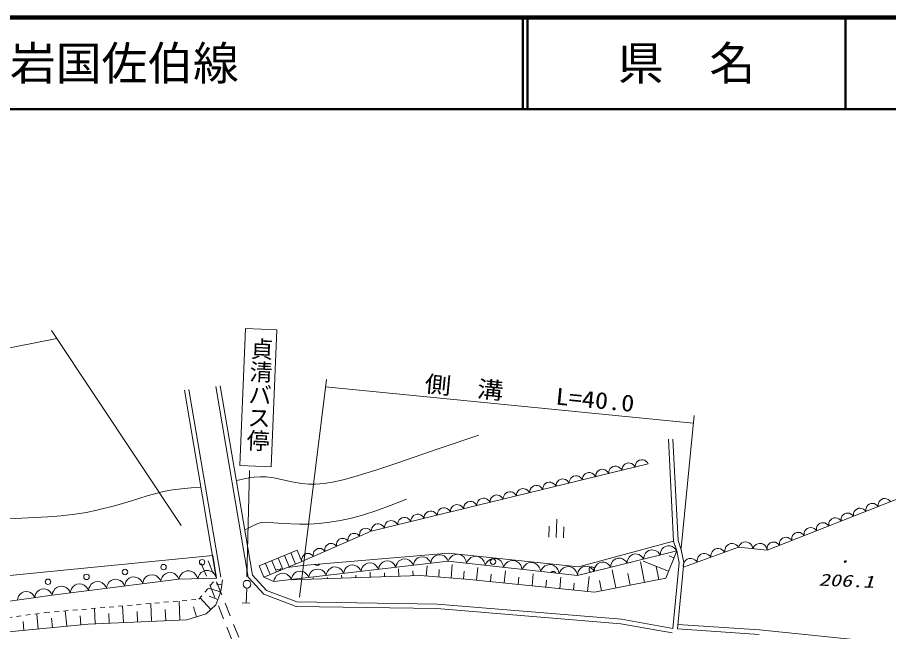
# Model space of a CAD drawing. Units: millimetres, scale not verified. Extents: x 40000 to 680000, y 20000 to 380000.
# Drawn here: x 242548 to 337695, y 312955 to 380000 of the extents above; entities that cross this region are included whole.
import ezdxf
from ezdxf.enums import TextEntityAlignment as Align

# ---------------------------------------------------------------- set-up
doc = ezdxf.new("R2010")
doc.units = ezdxf.units.MM
doc.header["$LTSCALE"] = 1000
doc.linetypes.add('USER2', pattern=[2.5, 1.5, -1])
doc.linetypes.add('USER4', pattern=[1, 0.5, -0.5])
for name, color, linetype, lineweight in [('M-TTL', 2, 'Continuous', 140), ('M-TTL-LINE', 7, 'Continuous', 50), ('S-BGD', 1, 'Continuous', 13), ('S-BGD-HTXT', 6, 'Continuous', 13)]:
    doc.layers.add(name, color=color, linetype=linetype, lineweight=lineweight)
doc.layers.add('M-TTL-TXT', color=7, linetype='Continuous')
doc.styles.add('@ＭＳ ゴシック', font='')
doc.styles.add('ＭＳ ゴシック', font='')
doc.styles.get('@ＭＳ ゴシック').set_extended_font_data('@MS Gothic')
doc.styles.get('ＭＳ ゴシック').set_extended_font_data('MS Gothic')

# ---------------------------------------------------------------- blocks, each defined once
blk = doc.blocks.new('BUHIN9')
at = {"layer": 'S-BGD'}
blk.add_lwpolyline([(-1027, -20), (-945, -255), (-818, -453), (-614, -675), (-385, -794), (-142, -866), (176, -860), (416, -778), (639, -650), (835, -420), (950, -218), (1027, 20)], dxfattribs=at)
blk = doc.blocks.new('BUHIN10')
at = {"layer": 'S-BGD'}
blk.add_lwpolyline([(-989, -125), (-886, -343), (-743, -521), (-522, -714), (-290, -805), (-48, -850), (258, -811), (481, -707), (684, -561), (849, -319), (938, -112), (989, 125)], dxfattribs=at)
blk = doc.blocks.new('BUHIN11')
at = {"layer": 'S-BGD'}
blk.add_lwpolyline([(-949, -138), (-846, -346), (-706, -514), (-490, -696), (-265, -780), (-31, -819), (263, -776), (475, -672), (668, -528), (823, -293), (905, -92), (949, 138)], dxfattribs=at)
blk = doc.blocks.new('BUHIN13')
at = {"layer": 'S-BGD'}
blk.add_lwpolyline([(-902, -224), (-783, -414), (-631, -563), (-406, -718), (-181, -777), (48, -792), (328, -723), (523, -603), (694, -445), (821, -203), (881, -2), (902, 224)], dxfattribs=at)
blk = doc.blocks.new('BUHIN14')
at = {"layer": 'S-BGD'}
blk.add_lwpolyline([(-1010, 112), (-960, -128), (-861, -339), (-688, -583), (-480, -729), (-251, -831), (62, -866), (308, -816), (543, -720), (765, -520), (903, -336), (1010, -112)], dxfattribs=at)
blk = doc.blocks.new('BUHIN15')
at = {"layer": 'S-BGD'}
blk.add_lwpolyline([(-952, -112), (-855, -322), (-719, -494), (-509, -682), (-286, -772), (-54, -817), (241, -782), (457, -685), (653, -546), (814, -315), (901, -116), (952, 112)], dxfattribs=at)
blk = doc.blocks.new('BUHIN117')
at = {"layer": 'S-BGD'}
blk.add_lwpolyline([(-632, -274), (-522, -399), (-392, -490), (-209, -575), (-37, -591), (132, -574), (328, -489), (456, -377), (563, -240), (626, -48), (645, 107), (632, 274)], dxfattribs=at)
blk = doc.blocks.new('BUHIN118')
at = {"layer": 'S-BGD'}
blk.add_lwpolyline([(-721, -175), (-626, -328), (-506, -447), (-327, -572), (-147, -619), (35, -632), (259, -578), (415, -483), (552, -358), (654, -165), (703, -5), (721, 175)], dxfattribs=at)
blk = doc.blocks.new('BUHIN119')
at = {"layer": 'S-BGD'}
blk.add_lwpolyline([(-753, -271), (-634, -424), (-491, -538), (-285, -651), (-86, -682), (111, -675), (344, -591), (501, -470), (634, -320), (721, -102), (755, 76), (753, 271)], dxfattribs=at)
blk = doc.blocks.new('BUHIN120')
at = {"layer": 'S-BGD'}
blk.add_lwpolyline([(-781, 79), (-741, -106), (-663, -268), (-528, -456), (-366, -567), (-188, -644), (54, -669), (244, -629), (425, -553), (595, -396), (701, -253), (781, -79)], dxfattribs=at)
blk = doc.blocks.new('BUHIN121')
at = {"layer": 'S-BGD'}
blk.add_lwpolyline([(-674, -265), (-562, -400), (-430, -499), (-240, -596), (-60, -619), (118, -607), (327, -525), (465, -412), (582, -273), (655, -73), (681, 88), (674, 265)], dxfattribs=at)
blk = doc.blocks.new('BUHIN196')
at = {"layer": 'S-BGD'}
for p, q in [((425, -18), (-418, 18)), ((-69, -1642), (0, 0))]:
    blk.add_line(p, q, dxfattribs=at)
blk.add_circle((-87, -2061), 419, dxfattribs=at)
blk = doc.blocks.new('BUHIN197')
at = {"layer": 'S-BGD'}
for p, q in [((-808, -171), (-757, 1028)), ((-42, -999), (42, 999)), ((791, -238), (841, 960))]:
    blk.add_line(p, q, dxfattribs=at)

msp = doc.modelspace()

# ---------------------------------------------------------------- linework, layer by layer
at = {"layer": 'M-TTL'}
msp.add_line((680000, 380000), (40000, 380000), dxfattribs=at)
at = {"layer": 'M-TTL-LINE'}
for p, q in [((297750, 380000), (297750, 370000)), ((298250, 380000), (298250, 370000)), ((333000, 380000), (333000, 370000)), ((40000, 370000), (680000, 370000))]:
    msp.add_line(p, q, dxfattribs=at)
at = {"layer": 'S-BGD'}
for p, q in [((266830, 331087), (267459, 346029)), ((267459, 346029), (270894, 345884)), ((270894, 345884), (270264, 330943)), ((267757, 318884), (264214, 339716)), ((264707, 339799), (268225, 319114)), ((264267, 318828), (260789, 339292)), ((261282, 339376), (264760, 318912)), ((314143, 333970), (314708, 322903)), ((314212, 322813), (313644, 333944)), ((281189, 323910), (311452, 331260)), ((270264, 330943), (266830, 331087)), ((267906, 330541), (267592, 318926)), ((324430, 321838), (339254, 327658)), ((273601, 320617), (281189, 323910)), ((303839, 320040), (314212, 322813)), ((314212, 322813), (314551, 321752)), ((314551, 321752), (314212, 322813)), ((314708, 322903), (315035, 321880)), ((273093, 321836), (268965, 320115)), ((273601, 320617), (273093, 321836)), ((314551, 321752), (303728, 319068)), ((314551, 321752), (313375, 318792)), ((314821, 320471), (314551, 321752)), ((315035, 321880), (315326, 320500)), ((315280, 319989), (321304, 322156)), ((321304, 322156), (324430, 321838)), ((240556, 318950), (263894, 321251)), ((263894, 321251), (264294, 318771)), ((270849, 319471), (270341, 320689)), ((271537, 319757), (271029, 320975)), ((272225, 320044), (271717, 321262)), ((272913, 320331), (272405, 321549)), ((273702, 320158), (289632, 321510)), ((289632, 321510), (303839, 320040)), ((314257, 321012), (313745, 321216)), ((268965, 320115), (269473, 318897)), ((269473, 318897), (273601, 320617)), ((270161, 319184), (269653, 320402)), ((289593, 320640), (270555, 318406)), ((272001, 319951), (273702, 320158)), ((284196, 318986), (284170, 319797)), ((287207, 319010), (287294, 320143)), ((288559, 318906), (288622, 319739)), ((303728, 319068), (289593, 320640)), ((289910, 318803), (290024, 320283)), ((292695, 318570), (292837, 319955)), ((311033, 318330), (310592, 320560)), ((313669, 319532), (310878, 320641)), ((312594, 318638), (312315, 320051)), ((314140, 313291), (314821, 320471)), ((315326, 320500), (314638, 313244)), ((264294, 318771), (260186, 318692)), ((269463, 317028), (267757, 318884)), ((268225, 319114), (269751, 317454)), ((270555, 318406), (269473, 318897)), ((286531, 319062), (272521, 318604)), ((274856, 318681), (274852, 318813)), ((276413, 318731), (276408, 318864)), ((277969, 318782), (277959, 319110)), ((279526, 318833), (279517, 319102)), ((281083, 318884), (281064, 319454)), ((282639, 318935), (282626, 319349)), ((285753, 319036), (285734, 319596)), ((291938, 318647), (286531, 319062)), ((291262, 318699), (291328, 319555)), ((294209, 318414), (294293, 319233)), ((295724, 318259), (295861, 319603)), ((297238, 318104), (297319, 318897)), ((298752, 317949), (298886, 319250)), ((301781, 317638), (301910, 318897)), ((304810, 317328), (304979, 318981)), ((313375, 318792), (305567, 317250)), ((307909, 317713), (307518, 319695)), ((309471, 318021), (309221, 319285)), ((260186, 318692), (246344, 316938)), ((264885, 318065), (264245, 318150)), ((264954, 318585), (264815, 317545)), ((273299, 318630), (273298, 318656)), ((305567, 317250), (291938, 318647)), ((300267, 317794), (300345, 318561)), ((303295, 317483), (303371, 318226)), ((306348, 317405), (306127, 318520)), ((246344, 316938), (231158, 314735)), ((264741, 317295), (263388, 317694)), ((264667, 317044), (264206, 315860)), ((264815, 317545), (264667, 317044)), ((272976, 315704), (269463, 317028)), ((269751, 317454), (273071, 316203)), ((257206, 314078), (257120, 316023)), ((260293, 314215), (260200, 316289)), ((263678, 315375), (262508, 316649)), ((264436, 316452), (263490, 316821)), ((273071, 316203), (288388, 315962)), ((288388, 315962), (308522, 314301)), ((247929, 313539), (247764, 315214)), ((251034, 313803), (250958, 315490)), ((254120, 313940), (254039, 315757)), ((255663, 314009), (255613, 315137)), ((258750, 314146), (258696, 315352)), ((262108, 314570), (261769, 315671)), ((264206, 315860), (263151, 314890)), ((288363, 315462), (272976, 315704)), ((308457, 313805), (288363, 315462)), ((243263, 313081), (243168, 314048)), ((244818, 313234), (244655, 314900)), ((246374, 313387), (246274, 314402)), ((249484, 313692), (249387, 314686)), ((261064, 314250), (250262, 313768)), ((252577, 313872), (252530, 314923)), ((263151, 314890), (261064, 314250)), ((308522, 314301), (314140, 313291)), ((250262, 313768), (236264, 312393)), ((314051, 312799), (308457, 313805)), ((323548, 312642), (314638, 313244)), ((314671, 313742), (323591, 313140)), ((323591, 313140), (337067, 311755))]:
    msp.add_line(p, q, dxfattribs=at)
at = {"layer": 'S-BGD', "linetype": 'USER2'}
for p, q in [((263377, 320692), (269450, 305521)), ((262634, 320394), (268614, 305456))]:
    msp.add_line(p, q, dxfattribs=at)
at = {"layer": 'S-BGD', "linetype": 'USER4'}
for p, q in [((262362, 316476), (264294, 318771)), ((245604, 315027), (262362, 316476)), ((239485, 314208), (245604, 315027))]:
    msp.add_line(p, q, dxfattribs=at)
at = {"layer": 'S-BGD'}
for points in [[(266506, 329462), (267446, 329671), (268400, 329821), (269055, 329856), (269713, 329832), (270548, 329728), (271385, 329564), (272504, 329305), (273629, 329107), (274365, 329053), (275115, 329059), (276043, 329137), (276961, 329274), (278122, 329526), (279281, 329840), (281699, 330586), (284096, 331388), (288507, 332906), (292939, 334409)], [(240866, 325213), (245856, 325496), (247342, 325600), (248830, 325764), (250099, 325969), (251368, 326236), (253140, 326691), (254902, 327206), (256706, 327756), (258516, 328245), (259483, 328429), (260472, 328555), (261519, 328643), (262581, 328709)], [(267418, 324064), (268100, 324429), (268813, 324741), (269204, 324857), (269614, 324915), (271483, 324763), (273356, 324671), (274422, 324679), (275499, 324747), (276670, 324886), (277843, 325085), (279052, 325353), (280245, 325680), (281812, 326188), (283363, 326754), (284204, 327077), (285054, 327408)]]:
    msp.add_lwpolyline(points, dxfattribs=at)
for centre in [(262719, 320525), (294496, 320590), (254301, 319458), (258510, 319991), (250092, 318925), (245883, 318391)]:
    msp.add_circle(centre, 298, dxfattribs=at)
for centre, start, end in [((271073, 319977), 223.3691, 339.34577), ((275287, 320472), 221.61414, 328.0922), ((305277, 319719), 313.86655, 253.98907), ((309491, 320213), 81.40357, 126.45205), ((301064, 319224), 21.44125, 145.86815)]:
    msp.add_arc(centre, 298, start, end, dxfattribs=at)
at = {"layer": 'S-BGD-HTXT'}
for p, q in [((246266, 345830), (260444, 324545)), ((182883, 332346), (246854, 344947)), ((276302, 340482), (273342, 316697)), ((276200, 339662), (316369, 335716)), ((316448, 336538), (315057, 322070))]:
    msp.add_line(p, q, dxfattribs=at)

# ---------------------------------------------------------------- block references
at = {"rotation": 180}
for name, p in [('BUHIN118', (309290, 330735)), ('BUHIN118', (310731, 331085)), ('BUHIN118', (304967, 329685)), ('BUHIN118', (306408, 330035)), ('BUHIN118', (307849, 330385)), ('BUHIN118', (300643, 328635)), ('BUHIN118', (302085, 328985)), ('BUHIN118', (303526, 329335)), ('BUHIN118', (297761, 327935)), ('BUHIN118', (299202, 328285)), ('BUHIN118', (293438, 326885)), ('BUHIN118', (294879, 327235)), ('BUHIN118', (296320, 327585)), ('BUHIN121', (337232, 326864)), ('BUHIN118', (289115, 325835)), ('BUHIN118', (290556, 326185)), ('BUHIN118', (291997, 326535)), ('BUHIN121', (334537, 325806)), ('BUHIN121', (335885, 326335)), ('BUHIN118', (284791, 324785)), ('BUHIN118', (286233, 325135)), ('BUHIN118', (287674, 325485)), ('BUHIN121', (333190, 325277)), ('BUHIN118', (281909, 324085)), ('BUHIN118', (283350, 324435)), ('BUHIN197', (301417, 324230)), ('BUHIN121', (330494, 324219)), ('BUHIN121', (331842, 324748)), ('BUHIN117', (279292, 323087)), ('BUHIN117', (280556, 323635)), ('BUHIN121', (327799, 323161)), ('BUHIN121', (329147, 323690)), ('BUHIN117', (276762, 321989)), ('BUHIN117', (278027, 322538)), ('BUHIN119', (320551, 321885)), ('BUHIN120', (322086, 322077)), ('BUHIN120', (323649, 321918)), ('BUHIN121', (325104, 322103)), ('BUHIN121', (326452, 322632)), ('BUHIN117', (275498, 321441)), ('BUHIN13', (311846, 321081)), ('BUHIN13', (313649, 321528)), ('BUHIN119', (319045, 321344)), ('BUHIN117', (274233, 320892)), ('BUHIN15', (282929, 319858)), ('BUHIN15', (284833, 320082)), ('BUHIN15', (286737, 320305)), ('BUHIN15', (288641, 320528)), ('BUHIN14', (290602, 320528)), ('BUHIN14', (292622, 320303)), ('BUHIN14', (294641, 320078)), ('BUHIN14', (296660, 319854)), ('BUHIN13', (308238, 320186)), ('BUHIN13', (310042, 320634)), ('BUHIN119', (316033, 320260)), ('BUHIN119', (317539, 320802)), ('BUHIN15', (275314, 318965)), ('BUHIN15', (277218, 319188)), ('BUHIN15', (279122, 319411)), ('BUHIN15', (281026, 319635)), ('BUHIN14', (298680, 319629)), ('BUHIN14', (300699, 319405)), ('BUHIN14', (302718, 319180)), ('BUHIN13', (304630, 319292)), ('BUHIN13', (306434, 319739)), ('BUHIN10', (255243, 318065)), ('BUHIN10', (257220, 318316)), ('BUHIN10', (259197, 318567)), ('BUHIN9', (261213, 318712)), ('BUHIN9', (263267, 318752)), ('BUHIN15', (271507, 318518)), ('BUHIN15', (273411, 318741)), ('BUHIN10', (247333, 317063)), ('BUHIN10', (249310, 317314)), ('BUHIN10', (251288, 317564)), ('BUHIN10', (253265, 317815)), ('BUHIN196', (267530, 316065)), ('BUHIN11', (243497, 316525)), ('BUHIN11', (245395, 316800))]:
    msp.add_blockref(name, p, dxfattribs=at)

# ---------------------------------------------------------------- texts
at = {"layer": 'M-TTL-TXT', "style": 'ＭＳ ゴシック'}
msp.add_text('主要地方道岩国佐伯線', height=3666, dxfattribs=at).set_placement((216734, 375000), align=Align.MIDDLE_LEFT)
msp.add_text('県\u3000名', height=3666, dxfattribs=at).set_placement((315625, 375000), align=Align.MIDDLE_CENTER)
at = {"layer": 'S-BGD', "style": '@ＭＳ ゴシック'}
msp.add_text('貞清バス停', height=1833, rotation=267.6, dxfattribs=at).set_placement((267819, 345118), align=Align.BOTTOM_LEFT)
at = {"layer": 'S-BGD', "style": 'ＭＳ ゴシック', "oblique": 15}
msp.add_text('・', height=1100, rotation=357.6, dxfattribs=at).set_placement((332024, 319738), align=Align.BOTTOM_LEFT)
at = {"layer": 'S-BGD', "style": 'ＭＳ ゴシック', "oblique": 15, "width": 1.35}
msp.add_text('206.1', height=1320, rotation=357.6, dxfattribs=at).set_placement((330024, 317581), align=Align.BOTTOM_LEFT)
at = {"layer": 'S-BGD-HTXT', "style": 'ＭＳ ゴシック', "width": 1.15}
msp.add_text('側\u3000溝\u3000\u3000L=40.0', height=1833, rotation=354.5, dxfattribs=at).set_placement((286907, 338579), align=Align.BOTTOM_LEFT)

doc.saveas('drawing.dxf')
